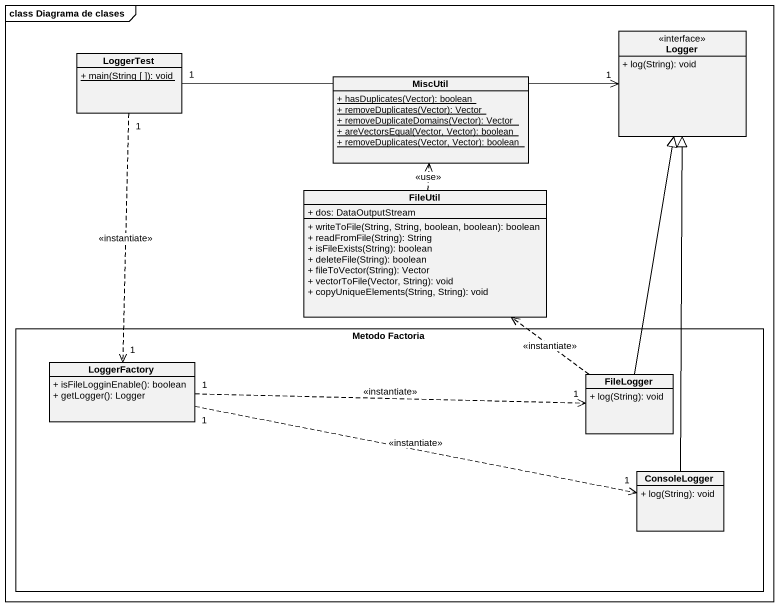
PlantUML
@startuml
mainframe class Diagrama de clases
hide circle
hide empty members
skinparam classAttributeIconSize 0
class Logger <<interface>> {
  + log(String): void
}
class LoggerTest {
  {static} + main(String [ ]): void
}
class MiscUtil {
  {static} + hasDuplicates(Vector): boolean
  {static} + removeDuplicates(Vector): Vector
  {static} + removeDuplicateDomains(Vector): Vector
  {static} + areVectorsEqual(Vector, Vector): boolean
  {static} + removeDuplicates(Vector, Vector): boolean
}
class FileUtil {
  + dos: DataOutputStream
  + writeToFile(String, String, boolean, boolean): boolean
  + readFromFile(String): String
  + isFileExists(String): boolean
  + deleteFile(String): boolean
  + fileToVector(String): Vector
  + vectorToFile(Vector, String): void
  + copyUniqueElements(String, String): void
}
rectangle "Metodo Factoria" as Metodo_Factoria {
  class LoggerFactory {
    + isFileLogginEnable(): boolean
    + getLogger(): Logger
  }
  class FileLogger {
    + log(String): void
  }
  class ConsoleLogger {
    + log(String): void
  }
}
LoggerTest "1" -right-> "1" Logger
LoggerTest "1" ..> "1" LoggerFactory : <<instantiate>>
FileUtil .up.> MiscUtil : <<use>>
LoggerFactory "1" .right.> "1" FileLogger : <<instantiate>>
LoggerFactory "1" .right.> "1" ConsoleLogger : <<instantiate>>
FileLogger -up-|> Logger
FileLogger .up.> FileUtil : <<instantiate>>
ConsoleLogger -up-|> Logger
@enduml
